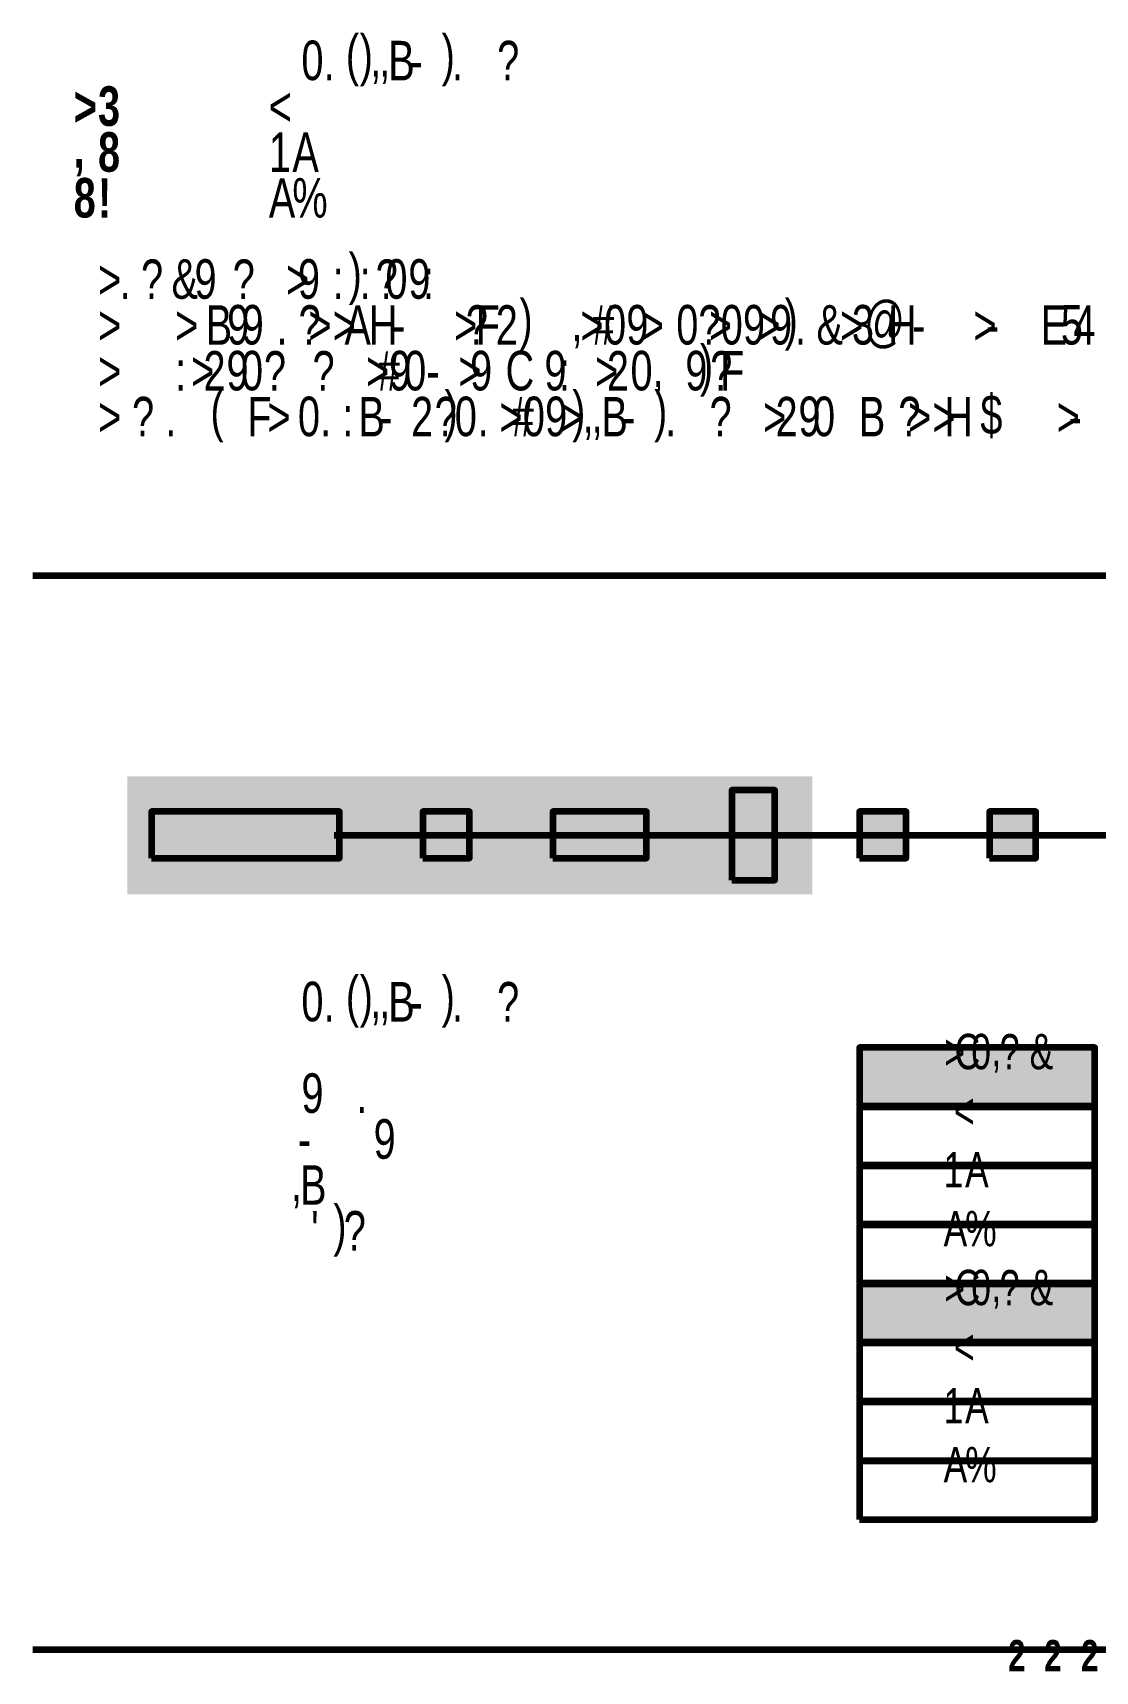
# Model space of a CAD drawing. Header units: inches. Extents: x 19 to 378, y -1 to 556.
# Drawn here: x 18.9 to 188.9, y 14.2 to 276.5 of the extents above; entities that cross this region are included whole.
import ezdxf

# ---------------------------------------------------------------- set-up
doc = ezdxf.new("R2010")
doc.units = ezdxf.units.IN
for name, color, linetype, lineweight in [('H', 7, 'CONTINUOUS', 100), ('P', 250, 'CONTINUOUS', 100), ('Text', 250, 'CONTINUOUS', 100)]:
    doc.layers.add(name, color=color, linetype=linetype, lineweight=lineweight)
doc.styles.get("Standard").update_dxf_attribs({"font": 'txt', "width": 0.75})

msp = doc.modelspace()

# ---------------------------------------------------------------- hatches: boundary and pattern name
at = {"layer": 'H', "linetype": 'CONTINUOUS'}
for color, points in [(0, [(34, 138.56), (143.67, 138.56), (143.67, 157.44), (34, 157.44)]), (7, [(130.78, 140.78), (137.67, 140.78), (137.67, 155.22), (130.78, 155.22)]), (0, [(37.89, 144.33), (68, 144.33), (68, 151.78), (37.89, 151.78)]), (0, [(81.33, 144.33), (88.78, 144.33), (88.78, 151.78), (81.33, 151.78)]), (0, [(102.11, 144.33), (117.11, 144.33), (117.11, 151.78), (102.11, 151.78)]), (0, [(151.22, 144.33), (158.67, 144.33), (158.67, 151.78), (151.22, 151.78)]), (0, [(172, 144.33), (179.44, 144.33), (179.44, 151.78), (172, 151.78)]), (0, [(151.22, 104.67), (188.89, 104.67), (188.89, 114), (151.22, 114)]), (0, [(151.22, 66.89), (188.89, 66.89), (188.89, 76.11), (151.22, 76.11)])]:
    msp.add_hatch(color=color, dxfattribs=at).paths.add_polyline_path(points)

# ---------------------------------------------------------------- linework, layer by layer
at = {"layer": 'P', "color": 0, "linetype": 'CONTINUOUS'}
for points in [[(18.89, 189.56), (378, 189.56)], [(130.78, 140.78), (137.67, 140.78), (137.67, 155.22), (130.78, 155.22), (130.78, 140.78)], [(37.89, 144.33), (68, 144.33), (68, 151.78), (37.89, 151.78), (37.89, 144.33)], [(81.33, 144.33), (88.78, 144.33), (88.78, 151.78), (81.33, 151.78), (81.33, 144.33)], [(102.11, 144.33), (117.11, 144.33), (117.11, 151.78), (102.11, 151.78), (102.11, 144.33)], [(151.22, 144.33), (158.67, 144.33), (158.67, 151.78), (151.22, 151.78), (151.22, 144.33)], [(172, 144.33), (179.44, 144.33), (179.44, 151.78), (172, 151.78), (172, 144.33)], [(67.11, 148), (256.22, 148)], [(151.22, 104.67), (188.89, 104.67), (188.89, 114), (151.22, 114), (151.22, 104.67)], [(151.22, 95.22), (188.89, 95.22), (188.89, 104.44), (151.22, 104.44), (151.22, 95.22)], [(151.22, 85.78), (188.89, 85.78), (188.89, 95), (151.22, 95), (151.22, 85.78)], [(151.22, 76.33), (188.89, 76.33), (188.89, 85.56), (151.22, 85.56), (151.22, 76.33)], [(151.22, 66.89), (188.89, 66.89), (188.89, 76.11), (151.22, 76.11), (151.22, 66.89)], [(151.22, 57.44), (188.89, 57.44), (188.89, 66.67), (151.22, 66.67), (151.22, 57.44)], [(151.22, 47.89), (188.89, 47.89), (188.89, 57.22), (151.22, 57.22), (151.22, 47.89)], [(151.22, 38.44), (188.89, 38.44), (188.89, 47.78), (151.22, 47.78), (151.22, 38.44)], [(18.89, 17.67), (378, 17.67)]]:
    msp.add_lwpolyline(points, dxfattribs=at)

# ---------------------------------------------------------------- texts
at = {"layer": 'Text', "color": 0, "linetype": 'CONTINUOUS', "attachment_point": 4}
for s, insert, char_height, width in [('{\\fFutura|b0|i0|c1|p15;(}', (69, 272), 6.3333, 6.6667), ('{\\fFutura|b0|i0|c1|p15;)}', (71.22, 272), 6.3333, 6.6667), ('{\\fFutura|b0|i0|c1|p15;)}', (84.33, 272), 6.3333, 6.6667), ('{\\fFutura|b0|i0|c1|p15;0}', (61.89, 272), 6.3333, 6.6667), ('{\\fFutura|b0|i0|c1|p15;B}', (75.78, 272), 6.3333, 6.6667), ('{\\fFutura|b0|i0|c1|p15;?}', (93.22, 272), 6.3333, 6.6667), ('{\\fFutura|b1|i0|c1|p15;}', (25.44, 272), 6.3333, 6.6667), ('{\\fFutura|b1|i0|c1|p15;}', (29.56, 272), 6.3333, 6.6667), ('{\\fFutura|b0|i0|c1|p15;}', (56.67, 272), 6.3333, 6.6667), ('{\\fFutura|b0|i0|c1|p15;,}', (72.89, 272), 6.3333, 6.6667), ('{\\fFutura|b0|i0|c1|p15;,}', (74.33, 272), 6.3333, 6.6667), ('{\\fFutura|b0|i0|c1|p15;-}', (79.22, 272), 6.3333, 6.6667), ('{\\fFutura|b0|i0|c1|p15;}', (89.56, 272), 6.3333, 6.6667), ('{\\fFutura|b0|i0|c1|p15; }', (94.78, 272), 6.3333, 6.6667), ('{\\fFutura|b0|i0|c1|p15;}', (98.11, 272), 6.3333, 6.6667), ('{\\fFutura|b1|i0|c1|p15;3}', (29.33, 264.67), 6.3333, 6.6667), ('{\\fFutura|b0|i0|c1|p15;.}', (65.44, 272), 6.3333, 6.6667), ('{\\fFutura|b0|i0|c1|p15;.}', (86, 272), 6.3333, 6.6667), ('{\\fFutura|b1|i0|c1|p15;>}', (25.44, 264.67), 6.3333, 6.6667), ('{\\fFutura|b0|i0|c1|p15;<}', (56.67, 264.67), 6.3333, 6.6667), ('{\\fFutura|b0|i0|c1|p15;}', (60.44, 264.67), 6.3333, 6.6667), ('{\\fFutura|b1|i0|c1|p15;8}', (29.33, 257.33), 6.3333, 6.6667), ('{\\fFutura|b0|i0|c1|p15;1}', (56.67, 257.33), 6.3333, 6.6667), ('{\\fFutura|b0|i0|c1|p15;A}', (60.44, 257.33), 6.3333, 6.6667), ('{\\fFutura|b0|i0|c1|p15;}', (64.33, 257.33), 6.3333, 6.6667), ('{\\fFutura|b1|i0|c1|p15;,}', (25.44, 257.33), 6.3333, 6.6667), ('{\\fFutura|b1|i0|c1|p15;8}', (25.44, 250), 6.3333, 6.6667), ('{\\fFutura|b1|i0|c1|p15;!}', (29.33, 250), 6.3333, 6.6667), ('{\\fFutura|b0|i0|c1|p15;A}', (56.67, 250), 6.3333, 6.6667), ('{\\fFutura|b0|i0|c1|p15;%}', (60.44, 250), 6.3333, 6.6667), ('{\\fFutura|b0|i0|c1|p15;}', (64.33, 250), 6.3333, 6.6667), ('{\\fFutura|b0|i0|c1|p15;)}', (69.44, 237), 6.3333, 6.6667), ('{\\fFutura|b0|i0|c1|p15;>}', (29.33, 237), 6.3333, 6.6667), ('{\\fFutura|b0|i0|c1|p15;?}', (36.22, 237), 6.3333, 6.6667), ('{\\fFutura|b0|i0|c1|p15;&}', (41.11, 237), 6.3333, 6.6667), ('{\\fFutura|b0|i0|c1|p15;9}', (44.78, 237), 6.3333, 6.6667), ('{\\fFutura|b0|i0|c1|p15;?}', (50.89, 237), 6.3333, 6.6667), ('{\\fFutura|b0|i0|c1|p15;>}', (59.44, 237), 6.3333, 6.6667), ('{\\fFutura|b0|i0|c1|p15;9}', (61.33, 237), 6.3333, 6.6667), ('{\\fFutura|b0|i0|c1|p15;:}', (66.89, 237), 6.3333, 6.6667), ('{\\fFutura|b0|i0|c1|p15;:}', (71.22, 237), 6.3333, 6.6667), ('{\\fFutura|b0|i0|c1|p15;?}', (73.78, 237), 6.3333, 6.6667), ('{\\fFutura|b0|i0|c1|p15;0}', (75.33, 237), 6.3333, 6.6667), ('{\\fFutura|b0|i0|c1|p15;9}', (79, 237), 6.3333, 6.6667), ('{\\fFutura|b0|i0|c1|p15;:}', (81.33, 237), 6.3333, 6.6667), ('{\\fFutura|b0|i0|c1|p15;}', (25.44, 237), 6.3333, 6.6667), ('{\\fFutura|b0|i0|c1|p15;}', (31.22, 237), 6.3333, 6.6667), ('{\\fFutura|b0|i0|c1|p15; }', (37.89, 237), 6.3333, 6.6667), ('{\\fFutura|b0|i0|c1|p15;}', (47.11, 237), 6.3333, 6.6667), ('{\\fFutura|b0|i0|c1|p15; }', (52.44, 237), 6.3333, 6.6667), ('{\\fFutura|b0|i0|c1|p15;}', (55.67, 237), 6.3333, 6.6667), ('{\\fFutura|b0|i0|c1|p15; }', (63.67, 237), 6.3333, 6.6667), ('{\\fFutura|b0|i0|c1|p15;.}', (32.78, 237), 6.3333, 6.6667), ('{\\fFutura|b0|i0|c1|p15;)}', (96.78, 229.67), 6.3333, 6.6667), ('{\\fFutura|b0|i0|c1|p15;)}', (139.22, 229.67), 6.3333, 6.6667), ('{\\fFutura|b0|i0|c1|p15;@}', (152, 229.67), 6.3333, 6.6667), ('{\\fFutura|b0|i0|c1|p15;>}', (29.33, 229.67), 6.3333, 6.6667), ('{\\fFutura|b0|i0|c1|p15;>}', (41.67, 229.67), 6.3333, 6.6667), ('{\\fFutura|b0|i0|c1|p15;B}', (46.56, 229.67), 6.3333, 6.6667), ('{\\fFutura|b0|i0|c1|p15;9}', (50, 229.67), 6.3333, 6.6667), ('{\\fFutura|b0|i0|c1|p15;9}', (52.33, 229.67), 6.3333, 6.6667), ('{\\fFutura|b0|i0|c1|p15;?}', (61.44, 229.67), 6.3333, 6.6667), ('{\\fFutura|b0|i0|c1|p15;>}', (63, 229.67), 6.3333, 6.6667), ('{\\fFutura|b0|i0|c1|p15;>}', (66.89, 229.67), 6.3333, 6.6667), ('{\\fFutura|b0|i0|c1|p15;A}', (68.78, 229.67), 6.3333, 6.6667), ('{\\fFutura|b0|i0|c1|p15;H}', (72.67, 229.67), 6.3333, 6.6667), ('{\\fFutura|b0|i0|c1|p15;>}', (86.33, 229.67), 6.3333, 6.6667), ('{\\fFutura|b0|i0|c1|p15;?}', (88.22, 229.67), 6.3333, 6.6667), ('{\\fFutura|b0|i0|c1|p15;F}', (89.78, 229.67), 6.3333, 6.6667), ('{\\fFutura|b0|i0|c1|p15;2}', (93, 229.67), 6.3333, 6.6667), ('{\\fFutura|b0|i0|c1|p15;>}', (106.56, 229.67), 6.3333, 6.6667), ('{\\fFutura|b0|i0|c1|p15;#}', (108.44, 229.67), 6.3333, 6.6667), ('{\\fFutura|b0|i0|c1|p15;0}', (110.33, 229.67), 6.3333, 6.6667), ('{\\fFutura|b0|i0|c1|p15;9}', (113.89, 229.67), 6.3333, 6.6667), ('{\\fFutura|b0|i0|c1|p15;>}', (116.22, 229.67), 6.3333, 6.6667), ('{\\fFutura|b0|i0|c1|p15;0}', (121.89, 229.67), 6.3333, 6.6667), ('{\\fFutura|b0|i0|c1|p15;?}', (125.44, 229.67), 6.3333, 6.6667), ('{\\fFutura|b0|i0|c1|p15;>}', (127.11, 229.67), 6.3333, 6.6667), ('{\\fFutura|b0|i0|c1|p15;0}', (129, 229.67), 6.3333, 6.6667), ('{\\fFutura|b0|i0|c1|p15;9}', (132.56, 229.67), 6.3333, 6.6667), ('{\\fFutura|b0|i0|c1|p15;>}', (134.89, 229.67), 6.3333, 6.6667), ('{\\fFutura|b0|i0|c1|p15;9}', (136.89, 229.67), 6.3333, 6.6667), ('{\\fFutura|b0|i0|c1|p15;&}', (144.33, 229.67), 6.3333, 6.6667), ('{\\fFutura|b0|i0|c1|p15;>}', (148.11, 229.67), 6.3333, 6.6667), ('{\\fFutura|b0|i0|c1|p15;3}', (150, 229.67), 6.3333, 6.6667), ('{\\fFutura|b0|i0|c1|p15;H}', (155.78, 229.67), 6.3333, 6.6667), ('{\\fFutura|b0|i0|c1|p15;>}', (169.44, 229.67), 6.3333, 6.6667), ('{\\fFutura|b0|i0|c1|p15;E}', (180.22, 229.67), 6.3333, 6.6667), ('{\\fFutura|b0|i0|c1|p15;5}', (183.44, 229.67), 6.3333, 6.6667), ('{\\fFutura|b0|i0|c1|p15;4}', (185.44, 229.67), 6.3333, 6.6667), ('{\\fFutura|b0|i0|c1|p15;}', (25.44, 229.67), 6.3333, 6.6667), ('{\\fFutura|b0|i0|c1|p15;}', (31.22, 229.67), 6.3333, 6.6667), ('{\\fFutura|b0|i0|c1|p15;}', (33.78, 229.67), 6.3333, 6.6667), ('{\\fFutura|b0|i0|c1|p15;}', (37.22, 229.67), 6.3333, 6.6667), ('{\\fFutura|b0|i0|c1|p15;}', (43.67, 229.67), 6.3333, 6.6667), ('{\\fFutura|b0|i0|c1|p15; }', (54.67, 229.67), 6.3333, 6.6667), ('{\\fFutura|b0|i0|c1|p15;}', (64.89, 229.67), 6.3333, 6.6667), ('{\\fFutura|b0|i0|c1|p15;-}', (76.44, 229.67), 6.3333, 6.6667), ('{\\fFutura|b0|i0|c1|p15;}', (81.56, 229.67), 6.3333, 6.6667), ('{\\fFutura|b0|i0|c1|p15;}', (98.44, 229.67), 6.3333, 6.6667), ('{\\fFutura|b0|i0|c1|p15;}', (101.33, 229.67), 6.3333, 6.6667), ('{\\fFutura|b0|i0|c1|p15;}', (118.22, 229.67), 6.3333, 6.6667), ('{\\fFutura|b0|i0|c1|p15;-}', (159.67, 229.67), 6.3333, 6.6667), ('{\\fFutura|b0|i0|c1|p15;}', (164.78, 229.67), 6.3333, 6.6667), ('{\\fFutura|b0|i0|c1|p15;-}', (171.44, 229.67), 6.3333, 6.6667), ('{\\fFutura|b0|i0|c1|p15;}', (176.56, 229.67), 6.3333, 6.6667), ('{\\fFutura|b0|i0|c1|p15;2}', (46.22, 222.33), 6.3333, 6.6667), ('{\\fFutura|b0|i0|c1|p15;9}', (49.89, 222.33), 6.3333, 6.6667), ('{\\fFutura|b0|i0|c1|p15;0}', (52.22, 222.33), 6.3333, 6.6667), ('{\\fFutura|b0|i0|c1|p15;?}', (55.89, 222.33), 6.3333, 6.6667), ('{\\fFutura|b0|i0|c1|p15;.}', (57.89, 229.67), 6.3333, 6.6667), ('{\\fFutura|b0|i0|c1|p15;?}', (63.67, 222.33), 6.3333, 6.6667), ('{\\fFutura|b0|i0|c1|p15;9}', (75.89, 222.33), 6.3333, 6.6667), ('{\\fFutura|b0|i0|c1|p15;0}', (78.33, 222.33), 6.3333, 6.6667), ('{\\fFutura|b0|i0|c1|p15;9}', (88.89, 222.33), 6.3333, 6.6667), ('{\\fFutura|b0|i0|c1|p15;C}', (94.56, 222.33), 6.3333, 6.6667), ('{\\fFutura|b0|i0|c1|p15;9}', (100.78, 222.33), 6.3333, 6.6667), ('{\\fFutura|b0|i0|c1|p15;,}', (105.11, 229.67), 6.3333, 6.6667), ('{\\fFutura|b0|i0|c1|p15;2}', (110.78, 222.33), 6.3333, 6.6667), ('{\\fFutura|b0|i0|c1|p15;0}', (114.56, 222.33), 6.3333, 6.6667), ('{\\fFutura|b0|i0|c1|p15;9}', (123.33, 222.33), 6.3333, 6.6667), ('{\\fFutura|b0|i0|c1|p15;)}', (125.67, 222.33), 6.3333, 6.6667), ('{\\fFutura|b0|i0|c1|p15;?}', (127.33, 222.33), 6.3333, 6.6667), ('{\\fFutura|b0|i0|c1|p15;.}', (140.89, 229.67), 6.3333, 6.6667), ('{\\fFutura|b0|i0|c1|p15;>}', (29.33, 222.33), 6.3333, 6.6667), ('{\\fFutura|b0|i0|c1|p15;:}', (41.67, 222.33), 6.3333, 6.6667), ('{\\fFutura|b0|i0|c1|p15;>}', (44.22, 222.33), 6.3333, 6.6667), ('{\\fFutura|b0|i0|c1|p15;>}', (72.22, 222.33), 6.3333, 6.6667), ('{\\fFutura|b0|i0|c1|p15;#}', (74.11, 222.33), 6.3333, 6.6667), ('{\\fFutura|b0|i0|c1|p15;>}', (87, 222.33), 6.3333, 6.6667), ('{\\fFutura|b0|i0|c1|p15;:}', (103.11, 222.33), 6.3333, 6.6667), ('{\\fFutura|b0|i0|c1|p15;>}', (108.89, 222.33), 6.3333, 6.6667), ('{\\fFutura|b0|i0|c1|p15;F}', (128.89, 222.33), 6.3333, 6.6667), ('{\\fFutura|b0|i0|c1|p15;}', (25.44, 222.33), 6.3333, 6.6667), ('{\\fFutura|b0|i0|c1|p15;}', (31.22, 222.33), 6.3333, 6.6667), ('{\\fFutura|b0|i0|c1|p15;}', (33.78, 222.33), 6.3333, 6.6667), ('{\\fFutura|b0|i0|c1|p15;}', (37.22, 222.33), 6.3333, 6.6667), ('{\\fFutura|b0|i0|c1|p15; }', (57.44, 222.33), 6.3333, 6.6667), ('{\\fFutura|b0|i0|c1|p15;}', (60.67, 222.33), 6.3333, 6.6667), ('{\\fFutura|b0|i0|c1|p15; }', (65.22, 222.33), 6.3333, 6.6667), ('{\\fFutura|b0|i0|c1|p15;}', (68.44, 222.33), 6.3333, 6.6667), ('{\\fFutura|b0|i0|c1|p15;-}', (81.89, 222.33), 6.3333, 6.6667), ('{\\fFutura|b0|i0|c1|p15; }', (91.22, 222.33), 6.3333, 6.6667), ('{\\fFutura|b0|i0|c1|p15; }', (97.44, 222.33), 6.3333, 6.6667), ('{\\fFutura|b0|i0|c1|p15; }', (105.67, 222.33), 6.3333, 6.6667), ('{\\fFutura|b0|i0|c1|p15;,}', (118.11, 222.33), 6.3333, 6.6667), ('{\\fFutura|b0|i0|c1|p15;}', (119.56, 222.33), 6.3333, 6.6667), ('{\\fFutura|b0|i0|c1|p15;?}', (34.78, 215), 6.3333, 6.6667), ('{\\fFutura|b0|i0|c1|p15;(}', (47.33, 215), 6.3333, 6.6667), ('{\\fFutura|b0|i0|c1|p15;F}', (53.22, 215), 6.3333, 6.6667), ('{\\fFutura|b0|i0|c1|p15;0}', (61.33, 215), 6.3333, 6.6667), ('{\\fFutura|b0|i0|c1|p15;B}', (71, 215), 6.3333, 6.6667), ('{\\fFutura|b0|i0|c1|p15;2}', (79.44, 215), 6.3333, 6.6667), ('{\\fFutura|b0|i0|c1|p15;?}', (83.22, 215), 6.3333, 6.6667), ('{\\fFutura|b0|i0|c1|p15;)}', (84.78, 215), 6.3333, 6.6667), ('{\\fFutura|b0|i0|c1|p15;0}', (86.44, 215), 6.3333, 6.6667), ('{\\fFutura|b0|i0|c1|p15;#}', (95.56, 215), 6.3333, 6.6667), ('{\\fFutura|b0|i0|c1|p15;0}', (97.33, 215), 6.3333, 6.6667), ('{\\fFutura|b0|i0|c1|p15;9}', (100.89, 215), 6.3333, 6.6667), ('{\\fFutura|b0|i0|c1|p15;)}', (105.22, 215), 6.3333, 6.6667), ('{\\fFutura|b0|i0|c1|p15;B}', (109.89, 215), 6.3333, 6.6667), ('{\\fFutura|b0|i0|c1|p15;)}', (118.33, 215), 6.3333, 6.6667), ('{\\fFutura|b0|i0|c1|p15;?}', (127.22, 215), 6.3333, 6.6667), ('{\\fFutura|b0|i0|c1|p15;2}', (137.78, 215), 6.3333, 6.6667), ('{\\fFutura|b0|i0|c1|p15;9}', (141.44, 215), 6.3333, 6.6667), ('{\\fFutura|b0|i0|c1|p15;0}', (143.78, 215), 6.3333, 6.6667), ('{\\fFutura|b0|i0|c1|p15;B}', (151.11, 215), 6.3333, 6.6667), ('{\\fFutura|b0|i0|c1|p15;?}', (157.44, 215), 6.3333, 6.6667), ('{\\fFutura|b0|i0|c1|p15;H}', (164.78, 215), 6.3333, 6.6667), ('{\\fFutura|b0|i0|c1|p15;$}', (170.56, 215), 6.3333, 6.6667), ('{\\fFutura|b0|i0|c1|p15;>}', (29.33, 215), 6.3333, 6.6667), ('{\\fFutura|b0|i0|c1|p15;>}', (56.44, 215), 6.3333, 6.6667), ('{\\fFutura|b0|i0|c1|p15;:}', (68.44, 215), 6.3333, 6.6667), ('{\\fFutura|b0|i0|c1|p15;>}', (93.56, 215), 6.3333, 6.6667), ('{\\fFutura|b0|i0|c1|p15;>}', (103.22, 215), 6.3333, 6.6667), ('{\\fFutura|b0|i0|c1|p15;>}', (135.78, 215), 6.3333, 6.6667), ('{\\fFutura|b0|i0|c1|p15;>}', (159, 215), 6.3333, 6.6667), ('{\\fFutura|b0|i0|c1|p15;>}', (162.89, 215), 6.3333, 6.6667), ('{\\fFutura|b0|i0|c1|p15;>}', (182.78, 215), 6.3333, 6.6667), ('{\\fFutura|b0|i0|c1|p15;}', (25.44, 215), 6.3333, 6.6667), ('{\\fFutura|b0|i0|c1|p15;}', (31.22, 215), 6.3333, 6.6667), ('{\\fFutura|b0|i0|c1|p15;}', (36.44, 215), 6.3333, 6.6667), ('{\\fFutura|b0|i0|c1|p15;.}', (40.11, 215), 6.3333, 6.6667), ('{\\fFutura|b0|i0|c1|p15;}', (43.56, 215), 6.3333, 6.6667), ('{\\fFutura|b0|i0|c1|p15;}', (49.56, 215), 6.3333, 6.6667), ('{\\fFutura|b0|i0|c1|p15;}', (58.33, 215), 6.3333, 6.6667), ('{\\fFutura|b0|i0|c1|p15;.}', (64.89, 215), 6.3333, 6.6667), ('{\\fFutura|b0|i0|c1|p15;-}', (74.33, 215), 6.3333, 6.6667), ('{\\fFutura|b0|i0|c1|p15;.}', (90.11, 215), 6.3333, 6.6667), ('{\\fFutura|b0|i0|c1|p15;,}', (106.89, 215), 6.3333, 6.6667), ('{\\fFutura|b0|i0|c1|p15;,}', (108.33, 215), 6.3333, 6.6667), ('{\\fFutura|b0|i0|c1|p15;-}', (113.22, 215), 6.3333, 6.6667), ('{\\fFutura|b0|i0|c1|p15;.}', (120.11, 215), 6.3333, 6.6667), ('{\\fFutura|b0|i0|c1|p15;}', (123.56, 215), 6.3333, 6.6667), ('{\\fFutura|b0|i0|c1|p15; }', (128.89, 215), 6.3333, 6.6667), ('{\\fFutura|b0|i0|c1|p15;}', (132.11, 215), 6.3333, 6.6667), ('{\\fFutura|b0|i0|c1|p15;}', (147.33, 215), 6.3333, 6.6667), ('{\\fFutura|b0|i0|c1|p15;}', (154.56, 215), 6.3333, 6.6667), ('{\\fFutura|b0|i0|c1|p15;}', (161, 215), 6.3333, 6.6667), ('{\\fFutura|b0|i0|c1|p15;}', (168.67, 215), 6.3333, 6.6667), ('{\\fFutura|b0|i0|c1|p15;}', (174.44, 215), 6.3333, 6.6667), ('{\\fFutura|b0|i0|c1|p15;}', (178, 215), 6.3333, 6.6667), ('{\\fFutura|b0|i0|c1|p15;-}', (184.67, 215), 6.3333, 6.6667), ('{\\fFutura|b1|i0|c1|p15;}', (25.44, 174.33), 6.6667, 7), ('{\\fFutura|b1|i0|c1|p15;}', (28.22, 174.33), 6.6667, 7), ('{\\fFutura|b1|i0|c1|p15;}', (31.67, 174.33), 6.6667, 7), ('{\\fFutura|b1|i0|c1|p15;}', (38.89, 174.33), 6.6667, 7), ('{\\fFutura|b1|i0|c1|p15;}', (43.11, 174.33), 6.6667, 7), ('{\\fFutura|b1|i0|c1|p15;}', (48.56, 174.33), 6.6667, 7), ('{\\fFutura|b1|i0|c1|p15;}', (51.44, 174.33), 6.6667, 7), ('{\\fFutura|b1|i0|c1|p15;}', (56.89, 174.33), 6.6667, 7), ('{\\fFutura|b1|i0|c1|p15;}', (61.44, 174.33), 6.6667, 7), ('{\\fFutura|b1|i0|c1|p15;}', (67.89, 164.78), 4.6667, 5), ('{\\fFutura|b1|i0|c1|p15;}', (70.56, 164.78), 4.6667, 5), ('{\\fFutura|b1|i0|c1|p15;}', (75.44, 164.78), 4.6667, 5), ('{\\fFutura|b1|i0|c1|p15;}', (76.67, 164.78), 4.6667, 5), ('{\\fFutura|b1|i0|c1|p15;}', (79, 164.78), 4.6667, 5), ('{\\fFutura|b1|i0|c1|p15;}', (82, 164.78), 4.6667, 5), ('{\\fFutura|b1|i0|c1|p15;}', (87.22, 164.78), 4.6667, 5), ('{\\fFutura|b1|i0|c1|p15;}', (90, 164.78), 4.6667, 5), ('{\\fFutura|b1|i0|c1|p15;}', (92, 164.78), 4.6667, 5), ('{\\fFutura|b1|i0|c1|p15;}', (95.89, 164.78), 4.6667, 5), ('{\\fFutura|b1|i0|c1|p15;}', (99, 164.78), 4.6667, 5), ('{\\fFutura|b0|i0|c1|p15;0}', (61.89, 121.33), 6.3333, 6.6667), ('{\\fFutura|b0|i0|c1|p15;(}', (69, 121.33), 6.3333, 6.6667), ('{\\fFutura|b0|i0|c1|p15;)}', (71.22, 121.33), 6.3333, 6.6667), ('{\\fFutura|b0|i0|c1|p15;B}', (75.78, 121.33), 6.3333, 6.6667), ('{\\fFutura|b0|i0|c1|p15;)}', (84.33, 121.33), 6.3333, 6.6667), ('{\\fFutura|b0|i0|c1|p15;?}', (93.22, 121.33), 6.3333, 6.6667), ('{\\fFutura|b1|i0|c1|p15;}', (25.44, 121.33), 6.3333, 6.6667), ('{\\fFutura|b0|i0|c1|p15;}', (56.67, 121.33), 6.3333, 6.6667), ('{\\fFutura|b0|i0|c1|p15;-}', (79.22, 121.33), 6.3333, 6.6667), ('{\\fFutura|b0|i0|c1|p15;}', (89.56, 121.33), 6.3333, 6.6667), ('{\\fFutura|b0|i0|c1|p15; }', (94.78, 121.33), 6.3333, 6.6667), ('{\\fFutura|b0|i0|c1|p15;}', (98.11, 121.33), 6.3333, 6.6667), ('{\\fFutura|b0|i0|c1|p15;.}', (65.44, 121.33), 6.3333, 6.6667), ('{\\fFutura|b0|i0|c1|p15;,}', (72.89, 121.33), 6.3333, 6.6667), ('{\\fFutura|b0|i0|c1|p15;,}', (74.33, 121.33), 6.3333, 6.6667), ('{\\fFutura|b0|i0|c1|p15;.}', (86, 121.33), 6.3333, 6.6667), ('{\\fFutura|b0|i0|c1|p15;C}', (166.44, 113.33), 5.6667, 6), ('{\\fFutura|b0|i0|c1|p15;0}', (169.11, 113.33), 5.6667, 6), ('{\\fFutura|b0|i0|c1|p15;?}', (173.67, 113.33), 5.6667, 6), ('{\\fFutura|b0|i0|c1|p15;&}', (178.44, 113.33), 5.6667, 6), ('{\\fFutura|b1|i0|c1|p15;}', (25.44, 114), 6.3333, 6.6667), ('{\\fFutura|b0|i0|c1|p15;}', (56.67, 114), 6.3333, 6.6667), ('{\\fFutura|b0|i0|c1|p15; }', (60.22, 114), 6.3333, 6.6667), ('{\\fFutura|b0|i0|c1|p15;}', (63.56, 114), 6.3333, 6.6667), ('{\\fFutura|b0|i0|c1|p15;}', (155.33, 113.33), 5.6667, 6), ('{\\fFutura|b0|i0|c1|p15;}', (157.67, 113.33), 5.6667, 6), ('{\\fFutura|b0|i0|c1|p15;}', (160.78, 113.33), 5.6667, 6), ('{\\fFutura|b0|i0|c1|p15;>}', (164.78, 113.33), 5.6667, 6), ('{\\fFutura|b0|i0|c1|p15;}', (175.11, 113.33), 5.6667, 6), ('{\\fFutura|b0|i0|c1|p15; }', (181.78, 113.33), 5.6667, 6), ('{\\fFutura|b0|i0|c1|p15;,}', (172.33, 113.33), 5.6667, 6), ('{\\fFutura|b0|i0|c1|p15;9}', (61.89, 106.67), 6.3333, 6.6667), ('{\\fFutura|b1|i0|c1|p15;}', (25.44, 106.67), 6.3333, 6.6667), ('{\\fFutura|b0|i0|c1|p15;}', (56.67, 106.67), 6.3333, 6.6667), ('{\\fFutura|b0|i0|c1|p15; }', (64.22, 106.67), 6.3333, 6.6667), ('{\\fFutura|b0|i0|c1|p15; }', (67.44, 106.67), 6.3333, 6.6667), ('{\\fFutura|b0|i0|c1|p15;<}', (166.33, 103.89), 5.6667, 6), ('{\\fFutura|b0|i0|c1|p15;.}', (70.67, 106.67), 6.3333, 6.6667), ('{\\fFutura|b0|i0|c1|p15;9}', (73.44, 99.33), 6.3333, 6.6667), ('{\\fFutura|b0|i0|c1|p15;}', (169.89, 103.89), 5.6667, 6), ('{\\fFutura|b1|i0|c1|p15;}', (25.44, 99.33), 6.3333, 6.6667), ('{\\fFutura|b0|i0|c1|p15;}', (56.67, 99.33), 6.3333, 6.6667), ('{\\fFutura|b0|i0|c1|p15;-}', (61.33, 99.33), 6.3333, 6.6667), ('{\\fFutura|b0|i0|c1|p15;}', (66.44, 99.33), 6.3333, 6.6667), ('{\\fFutura|b0|i0|c1|p15; }', (70.11, 99.33), 6.3333, 6.6667), ('{\\fFutura|b0|i0|c1|p15;1}', (164.67, 94.44), 5.6667, 6), ('{\\fFutura|b0|i0|c1|p15;A}', (168.11, 94.44), 5.6667, 6), ('{\\fFutura|b0|i0|c1|p15;B}', (61.67, 92), 6.3333, 6.6667), ('{\\fFutura|b0|i0|c1|p15;}', (171.56, 94.44), 5.6667, 6), ('{\\fFutura|b1|i0|c1|p15;}', (25.44, 92), 6.3333, 6.6667), ('{\\fFutura|b0|i0|c1|p15;}', (56.67, 92), 6.3333, 6.6667), ('{\\fFutura|b0|i0|c1|p15; }', (65.11, 92), 6.3333, 6.6667), ('{\\fFutura|b0|i0|c1|p15;,}', (60.22, 92), 6.3333, 6.6667), ("{\\fFutura|b0|i0|c1|p15;'}", (63.44, 84.67), 6.3333, 6.6667), ('{\\fFutura|b0|i0|c1|p15;)}', (67, 84.67), 6.3333, 6.6667), ('{\\fFutura|b0|i0|c1|p15;?}', (68.67, 84.67), 6.3333, 6.6667), ('{\\fFutura|b0|i0|c1|p15;A}', (164.67, 85), 5.6667, 6), ('{\\fFutura|b0|i0|c1|p15;%}', (168.11, 85), 5.6667, 6), ('{\\fFutura|b1|i0|c1|p15;}', (25.44, 84.67), 6.3333, 6.6667), ('{\\fFutura|b0|i0|c1|p15;}', (56.67, 84.67), 6.3333, 6.6667), ('{\\fFutura|b0|i0|c1|p15; }', (70.22, 84.67), 6.3333, 6.6667), ('{\\fFutura|b0|i0|c1|p15;}', (171.56, 85), 5.6667, 6), ('{\\fFutura|b0|i0|c1|p15;>}', (164.78, 75.56), 5.6667, 6), ('{\\fFutura|b0|i0|c1|p15;C}', (166.44, 75.56), 5.6667, 6), ('{\\fFutura|b0|i0|c1|p15;0}', (169.11, 75.56), 5.6667, 6), ('{\\fFutura|b0|i0|c1|p15;?}', (173.67, 75.56), 5.6667, 6), ('{\\fFutura|b0|i0|c1|p15;&}', (178.44, 75.56), 5.6667, 6), ('{\\fFutura|b0|i0|c1|p15;}', (155.33, 75.56), 5.6667, 6), ('{\\fFutura|b0|i0|c1|p15;}', (157.67, 75.56), 5.6667, 6), ('{\\fFutura|b0|i0|c1|p15;}', (160.78, 75.56), 5.6667, 6), ('{\\fFutura|b0|i0|c1|p15;,}', (172.33, 75.56), 5.6667, 6), ('{\\fFutura|b0|i0|c1|p15;}', (175.11, 75.56), 5.6667, 6), ('{\\fFutura|b0|i0|c1|p15; }', (181.78, 75.56), 5.6667, 6), ('{\\fFutura|b0|i0|c1|p15;<}', (166.33, 66.11), 5.6667, 6), ('{\\fFutura|b0|i0|c1|p15;}', (169.89, 66.11), 5.6667, 6), ('{\\fFutura|b0|i0|c1|p15;1}', (164.67, 56.67), 5.6667, 6), ('{\\fFutura|b0|i0|c1|p15;A}', (168.11, 56.67), 5.6667, 6), ('{\\fFutura|b0|i0|c1|p15;}', (171.56, 56.67), 5.6667, 6), ('{\\fFutura|b0|i0|c1|p15;A}', (164.67, 47.22), 5.6667, 6), ('{\\fFutura|b0|i0|c1|p15;%}', (168.11, 47.22), 5.6667, 6), ('{\\fFutura|b0|i0|c1|p15;}', (171.56, 47.22), 5.6667, 6), ('{\\fSquare721BT|b1|i0|c1|p15;2}', (175, 16.67), 5, 5.3333), ('{\\fSquare721BT|b1|i0|c1|p15;2}', (180.78, 16.67), 5, 5.3333), ('{\\fSquare721BT|b1|i0|c1|p15;2}', (186.67, 16.67), 5, 5.3333), ('{\\fSquare721BT|b1|i0|c1|p15;}', (18.89, 16.67), 5, 5.3333)]:
    msp.add_mtext(s, dxfattribs=dict(at, insert=insert, char_height=char_height, width=width))

doc.saveas('drawing.dxf')
